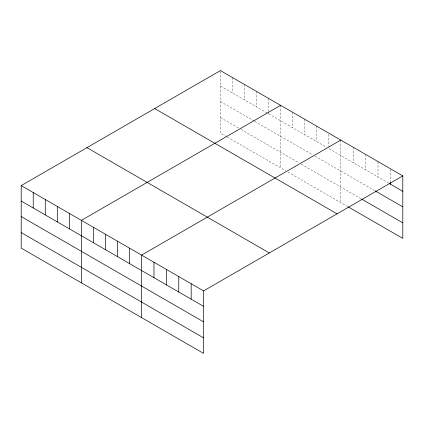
<?xml version="1.0" encoding="UTF-8"?>
<svg xmlns="http://www.w3.org/2000/svg" width="424" height="424" viewBox="0 0 424 424"><rect width="100%" height="100%" fill="white"/><g stroke="black" fill="none" stroke-linecap="round" stroke-linejoin="round"><path stroke-width="0.32" stroke-dasharray="2.12 1.59" d="M220.422 86.014L326.464 147.234M388.707 183.173L328.754 148.559L328.754 146.63M220.422 101.553L254.241 121.073M254.813 121.407L312.705 154.829M315 156.154L374.615 190.572M220.422 117.559L238.765 128.149M241.055 129.474L298.947 162.896M301.241 164.221L361.084 198.771M226.729 136.735L220.422 133.094L220.422 70.591M227.301 137.069L285.765 170.819M288.06 172.144L347.558 206.493M390.398 169.367L390.398 181.578M377.996 161.565L377.996 176.988M365.594 154.405L365.594 169.828M353.192 147.245L353.192 162.668M340.79 140.084L340.79 202.587M328.754 134.419L328.754 145.988M316.717 126.188L316.717 141.611M304.681 119.234L304.681 134.662M292.645 112.286L292.645 127.709M280.609 105.338L280.609 167.84M268.572 98.389L268.572 111.242M268.572 111.883L268.572 113.812M256.531 91.441L256.531 106.864M244.494 84.487L244.494 99.916M232.458 77.539L232.458 92.962"/><path stroke-width="0.64" d="M21.2 185.611L203.578 290.906L203.578 353.409L21.2 248.114L21.2 185.611L220.422 70.591L402.8 175.886L402.8 238.389L348.12 206.822M280.609 105.338L81.387 220.358L81.387 282.861M340.79 140.084L141.568 255.105L141.568 317.608M203.578 290.906L402.8 175.886M389.269 183.497L402.8 191.309M375.176 190.901L402.8 206.843M361.651 199.095L402.8 222.854M154.681 108.549L337.059 213.839M86.941 147.653L269.32 252.948M21.2 201.034L203.578 306.329M21.2 216.569L203.578 321.864M21.2 232.58L203.578 337.875M390.398 182.219L390.398 184.149M191.176 283.746L191.176 299.169M178.774 276.586L178.774 292.009M166.372 269.425L166.372 284.849M153.97 262.265L153.97 277.688M129.532 248.157L129.532 263.58M117.496 241.208L117.496 256.631M105.459 234.255L105.459 249.683M93.423 227.306L93.423 242.729M69.345 213.41L69.345 228.833M57.309 206.456L57.309 221.885M45.273 199.508L45.273 214.931M33.236 192.56L33.236 207.983"/></g></svg>
